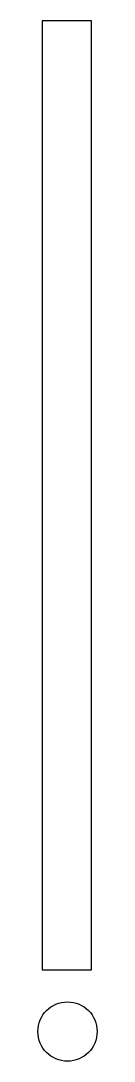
# Model space of a CAD drawing. Header units: millimetres. Extents: x -1.9 to 1.9, y -1.9 to 64.9.
import ezdxf

# ---------------------------------------------------------------- set-up
doc = ezdxf.new("R2010")
doc.units = ezdxf.units.MM

msp = doc.modelspace()

# ---------------------------------------------------------------- linework, layer by layer
at = {"color": 7, "linetype": 'Continuous', "lineweight": 25}
for p, q in [((-1.636, 64.912), (-1.636, 3.952)), ((1.539, 64.912), (-1.636, 64.912)), ((1.539, 3.952), (1.539, 64.912)), ((-1.636, 3.952), (1.539, 3.952))]:
    msp.add_line(p, q, dxfattribs=at)
msp.add_circle((0, 0), 1.905, dxfattribs=at)

doc.saveas('drawing.dxf')
